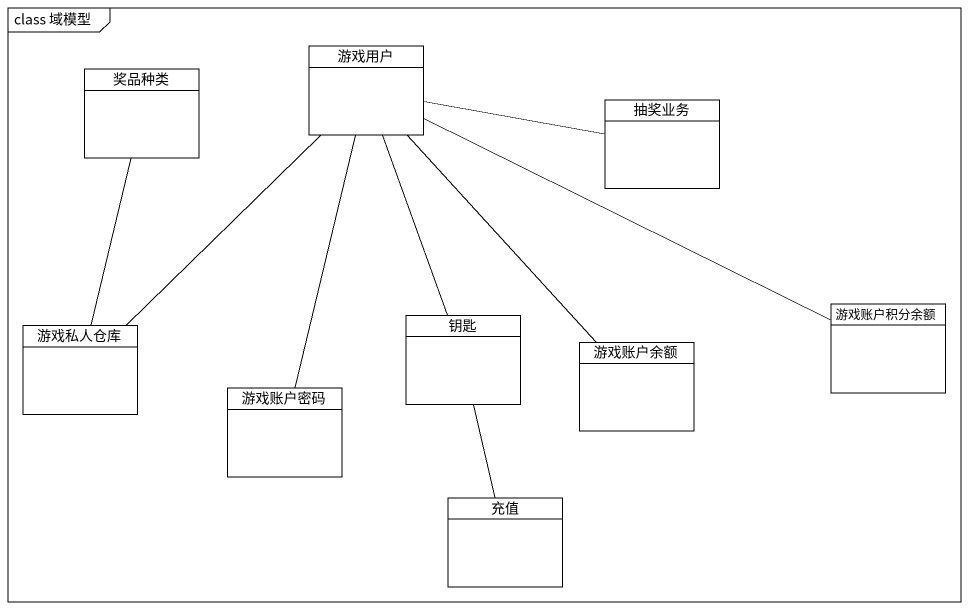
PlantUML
@startuml
mainframe class 域模型
hide circle
hide empty members
class 奖品种类
class 游戏用户
class 抽奖业务
class 钥匙
class 游戏账户积分余额
class 游戏私人仓库
class 游戏账户余额
class 游戏账户密码
class 充值
游戏用户 -right- 抽奖业务
游戏用户 -- 钥匙
游戏账户积分余额 -left- 游戏用户
游戏私人仓库 -up- 奖品种类
游戏私人仓库 -up- 游戏用户
游戏账户余额 -up- 游戏用户
游戏账户密码 -up- 游戏用户
充值 -up- 钥匙
@enduml
